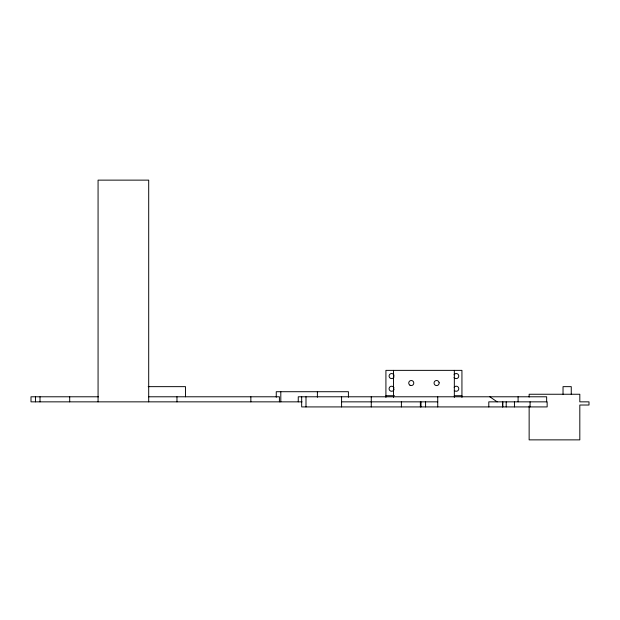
<?xml version="1.0" encoding="UTF-8"?>
<svg xmlns="http://www.w3.org/2000/svg" width="620" height="620" viewBox="0 0 620 620"><rect width="100%" height="100%" fill="white"/><g stroke="black" fill="none" stroke-linecap="round" stroke-linejoin="round"><path stroke-width="0.93" d="M148.188 386.647L185.496 386.647L185.496 396.785M385.919 395.707L394.475 395.707M454.336 395.707L461.939 395.707M98.596 396.785L31 396.785L31 401.853L302.056 401.853M148.637 396.785L279.411 396.785L279.411 401.853M341.581 401.853L437.736 401.853M489.815 396.785L497.155 401.853M571.26 394.25L571.26 386.647L563.03 386.647L563.03 394.25M546.654 401.853L546.654 396.785L298.251 396.785L298.251 401.853M530.077 401.853L530.077 406.921M529.139 397.102L529.139 394.25L579.816 394.25L579.816 401.853L589 401.853L589 405.023L579.816 405.023L579.816 439.867L529.139 439.867L529.139 405.992M518.095 396.785L518.095 401.853M514.445 401.853L514.445 406.921M506.207 401.853L506.207 406.921M502.859 401.853L502.859 406.921M502.479 401.853L502.479 406.921M488.793 406.921L488.793 401.853L547.15 401.853L547.15 406.921L301.669 406.921L301.669 396.785M461.939 397.397L461.939 370.365L385.919 370.365L385.919 397.397M454.336 370.365L454.336 397.397M437.736 396.785L437.736 406.921M425.576 401.853L425.576 406.921M420.996 401.853L420.996 406.921M420.368 401.853L420.368 406.921M401.396 401.853L401.396 406.921M393.522 370.365L393.522 397.397M371.264 396.785L371.264 406.921M348.417 397.25L348.417 391.716L276.257 391.716L276.257 397.25M341.581 396.785L341.581 406.921M317.386 391.716L317.386 397.25M305.993 396.785L305.993 406.921M280.806 391.716L280.806 401.853M250.852 396.785L250.852 401.853M176.964 396.785L176.964 401.853M148.699 401.853L148.699 180.133L98.069 180.133L98.069 401.853M69.696 396.785L69.696 401.853M40.013 396.785L40.013 401.853M35.456 396.785L35.456 401.853M454.142 387.306A2.534 2.534 0 0 1 457.847 386.779A2.534 2.534 0 0 1 458.048 390.507A2.534 2.534 0 0 1 454.313 390.391M394.072 376.728A2.534 2.534 0 0 1 390.166 378.146A2.534 2.534 0 0 1 390.166 373.992A2.534 2.534 0 0 1 394.072 375.41M394.072 389.391A2.534 2.534 0 0 1 390.166 390.817A2.534 2.534 0 0 1 390.166 386.663A2.534 2.534 0 0 1 394.072 388.081M454.042 374.798A2.534 2.534 0 0 1 457.862 374.124A2.534 2.534 0 0 1 457.862 378.006A2.534 2.534 0 0 1 454.042 377.332M439.115 382.757L439.107 383.423A2.534 2.534 0 0 1 436.875 385.555L436.216 385.539A2.534 2.534 0 0 1 434.07 382.873A2.534 2.534 0 0 1 436.542 380.502A2.534 2.534 0 0 1 439.115 382.757M409.99 385.229A2.534 2.534 0 0 0 413.796 383.036A2.534 2.534 0 0 0 409.99 380.843A2.534 2.534 0 0 0 409.99 385.229"/></g></svg>
